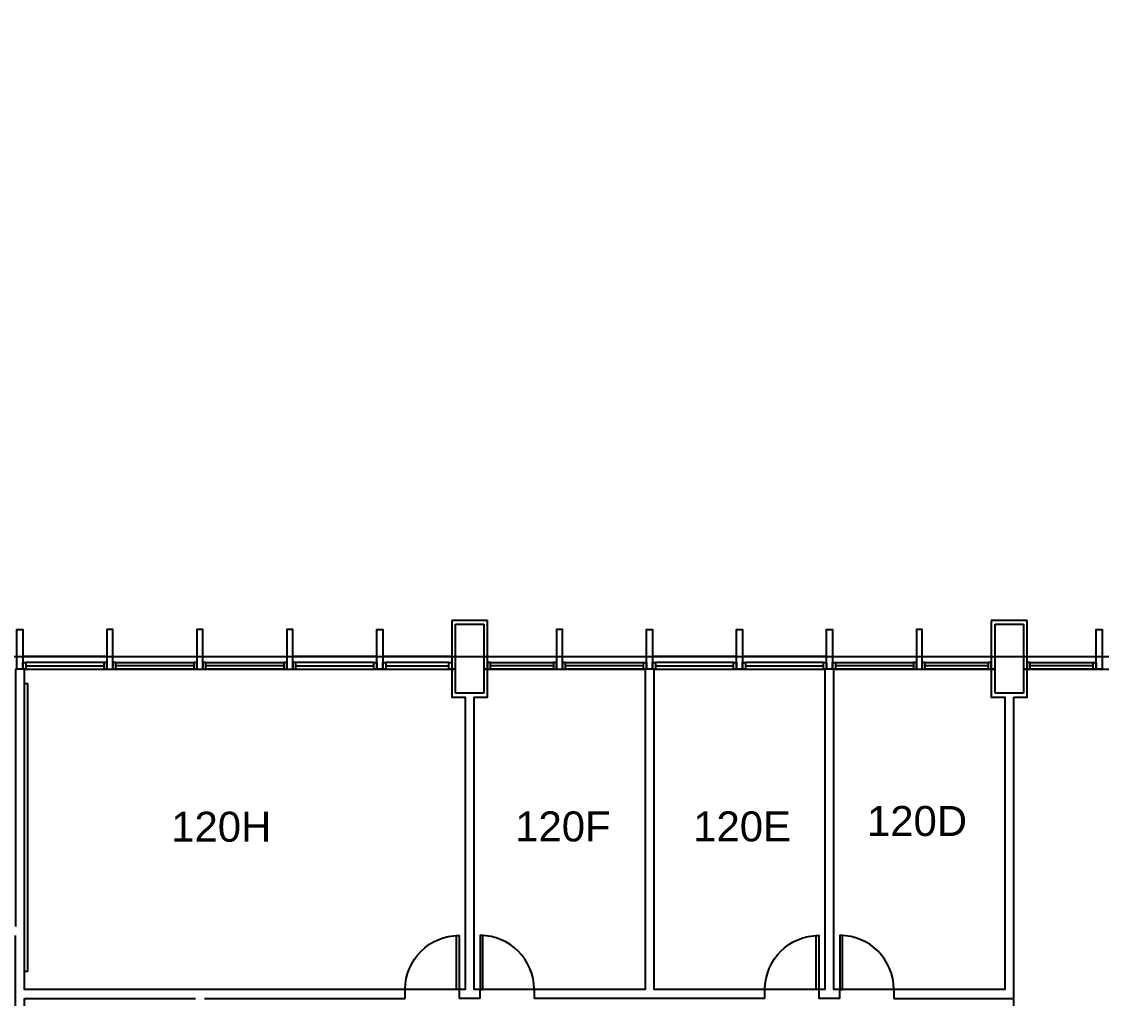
# Model space of a CAD drawing. Header units: inches. Extents: x -60 to 4824, y -1448 to 1233.
# Drawn here: x 2680 to 3400, y 582 to 1233 of the extents above; entities that cross this region are included whole.
import ezdxf

# ---------------------------------------------------------------- set-up
doc = ezdxf.new("R2010")
doc.units = ezdxf.units.IN
doc.header["$LTSCALE"] = 96
doc.header["$MEASUREMENT"] = 0
doc.layers.add('A-Anno-Note', color=3, linetype='Continuous', lineweight=25)
doc.layers.add('A-FLOR-CASE', color=3, linetype='Continuous', lineweight=25)
for name, color, linetype in [('A-DOOR', 4, 'Continuous'), ('A-GLAZ', 3, 'Continuous'), ('A-WALL', 5, 'Continuous'), ('A-WALL-JAMB', 6, 'Continuous'), ('POLYGONS', 1, 'Continuous')]:
    doc.layers.add(name, color=color, linetype=linetype)
doc.styles.get("Standard").update_dxf_attribs({"font": 'arial.ttf'})

# ---------------------------------------------------------------- blocks, each defined once
blk = doc.blocks.new('*U498')
at = {"linetype": 'ByBlock', "lineweight": -2}
for p, q in [((201, 0), (6, 0)), ((0, -6), (201, -6))]:
    blk.add_line(p, q, dxfattribs=at)
at = {"lineweight": -2}
for p, q in [((201, 0), (6, 0)), ((0, -6), (201, -6))]:
    blk.add_line(p, q, dxfattribs=at)
blk = doc.blocks.new('*U499')
at = {"linetype": 'ByBlock', "lineweight": -2}
for p, q in [((219.5, 0), (6, 0)), ((219.5, -6), (219.5, 0)), ((6, -6), (219.5, -6))]:
    blk.add_line(p, q, dxfattribs=at)
at = {"lineweight": -2}
for p, q in [((219.5, 0), (6, 0)), ((219.5, -6), (219.5, 0)), ((6, -6), (219.5, -6))]:
    blk.add_line(p, q, dxfattribs=at)
blk = doc.blocks.new('*U500')
at = {"linetype": 'ByBlock', "lineweight": -2}
for p, q in [((219.5, 0), (6, 0)), ((219.5, -6), (219.5, 0)), ((6, -6), (219.5, -6))]:
    blk.add_line(p, q, dxfattribs=at)
at = {"lineweight": -2}
for p, q in [((219.5, 0), (6, 0)), ((219.5, -6), (219.5, 0)), ((6, -6), (219.5, -6))]:
    blk.add_line(p, q, dxfattribs=at)
blk = doc.blocks.new('*U501')
at = {"linetype": 'ByBlock', "lineweight": -2}
for p, q in [((201, 0), (6, 0)), ((6, -6), (201, -6))]:
    blk.add_line(p, q, dxfattribs=at)
at = {"lineweight": -2}
for p, q in [((201, 0), (6, 0)), ((6, -6), (201, -6))]:
    blk.add_line(p, q, dxfattribs=at)
blk = doc.blocks.new('*U508')
at = {"linetype": 'ByBlock', "lineweight": -2}
for p, q in [((74, 0), (-6, 0)), ((0, -6), (74, -6)), ((74, -6), (74, 0)), ((110, 0), (110, -6)), ((110, 0), (124, 0)), ((110, -6), (114, -6)), ((120, -6), (124, -6)), ((124, -6), (124, 0)), ((160, 0), (160, -6)), ((160, 0), (314, 0)), ((160, -6), (234, -6)), ((240, -6), (314, -6)), ((314, -6), (314, 0)), ((350, 0), (350, -6)), ((350, 0), (364, 0)), ((350, -6), (354, -6)), ((360, -6), (364, -6)), ((364, -6), (364, 0)), ((400, 0), (400, -6)), ((534, 0), (400, 0)), ((400, -6), (654, -6)), ((654, 0), (540, 0))]:
    blk.add_line(p, q, dxfattribs=at)
at = {"lineweight": -2}
for p, q in [((74, 0), (-6, 0)), ((0, -6), (74, -6)), ((74, -6), (74, 0)), ((110, 0), (110, -6)), ((110, 0), (124, 0)), ((110, -6), (114, -6)), ((120, -6), (124, -6)), ((124, -6), (124, 0)), ((160, 0), (160, -6)), ((160, 0), (314, 0)), ((160, -6), (234, -6)), ((240, -6), (314, -6)), ((314, -6), (314, 0)), ((350, 0), (350, -6)), ((350, 0), (364, 0)), ((350, -6), (354, -6)), ((360, -6), (364, -6)), ((364, -6), (364, 0)), ((400, 0), (400, -6)), ((534, 0), (400, 0)), ((400, -6), (654, -6)), ((654, 0), (540, 0))]:
    blk.add_line(p, q, dxfattribs=at)
blk = doc.blocks.new('*U359')
at = {"linetype": 'ByBlock', "lineweight": -2}
for p, q in [((122, 0), (6, 0)), ((128, 0), (254, 0)), ((260, 0), (405, 0)), ((423, 0), (411, 0)), ((429, 0), (492, 0)), ((498, 0), (624, 0)), ((801.5, 0), (630, 0)), ((801.5, -6), (801.5, 0)), ((6, -6), (133, -6)), ((139, -6), (283.5, -6)), ((289.5, -6), (383, -6)), ((389, -6), (423, -6)), ((423, -6), (482.5, -6)), ((488.5, -6), (582, -6)), ((588, -6), (801.5, -6))]:
    blk.add_line(p, q, dxfattribs=at)
at = {"lineweight": -2}
for p, q in [((122, 0), (6, 0)), ((128, 0), (254, 0)), ((260, 0), (405, 0)), ((423, 0), (411, 0)), ((429, 0), (492, 0)), ((498, 0), (624, 0)), ((801.5, 0), (630, 0)), ((801.5, -6), (801.5, 0)), ((6, -6), (133, -6)), ((139, -6), (283.5, -6)), ((289.5, -6), (383, -6)), ((389, -6), (423, -6)), ((423, -6), (482.5, -6)), ((488.5, -6), (582, -6)), ((588, -6), (801.5, -6))]:
    blk.add_line(p, q, dxfattribs=at)
blk = doc.blocks.new('*U444')
at = {"linetype": 'ByBlock', "lineweight": -2}
for p, q in [((17.25, 0), (-1.25, 0)), ((17.25, -2.5), (17.25, 0)), ((1.25, -2.5), (17.25, -2.5))]:
    blk.add_line(p, q, dxfattribs=at)
at = {"lineweight": -2}
for p, q in [((17.25, 0), (-1.25, 0)), ((17.25, -2.5), (17.25, 0)), ((1.25, -2.5), (17.25, -2.5))]:
    blk.add_line(p, q, dxfattribs=at)
blk = doc.blocks.new('*U445')
at = {"linetype": 'ByBlock', "lineweight": -2}
for p, q in [((0, 0), (0, -2.5)), ((32.5, 0), (0, 0)), ((0, -2.5), (30, -2.5))]:
    blk.add_line(p, q, dxfattribs=at)
at = {"lineweight": -2}
for p, q in [((0, 0), (0, -2.5)), ((32.5, 0), (0, 0)), ((0, -2.5), (30, -2.5))]:
    blk.add_line(p, q, dxfattribs=at)
blk = doc.blocks.new('*U446')
at = {"linetype": 'ByBlock', "lineweight": -2}
for p, q in [((17.25, 0), (1.25, 0)), ((17.25, -2.5), (17.25, 0)), ((-1.25, -2.5), (17.25, -2.5))]:
    blk.add_line(p, q, dxfattribs=at)
at = {"lineweight": -2}
for p, q in [((17.25, 0), (1.25, 0)), ((17.25, -2.5), (17.25, 0)), ((-1.25, -2.5), (17.25, -2.5))]:
    blk.add_line(p, q, dxfattribs=at)
blk = doc.blocks.new('*U218')
at = {"linetype": 'ByBlock', "lineweight": -2}
for p, q in [((0, 0), (0, -2.5)), ((30, 0), (0, 0)), ((0, -2.5), (32.5, -2.5))]:
    blk.add_line(p, q, dxfattribs=at)
at = {"lineweight": -2}
for p, q in [((0, 0), (0, -2.5)), ((30, 0), (0, 0)), ((0, -2.5), (32.5, -2.5))]:
    blk.add_line(p, q, dxfattribs=at)
blk = doc.blocks.new('*U219')
at = {"linetype": 'ByBlock', "lineweight": -2}
for p, q in [((6.5, 1.25), (-2.5, 1.25)), ((21.5, 1.25), (12.5, 1.25)), ((0, -1.25), (19, -1.25))]:
    blk.add_line(p, q, dxfattribs=at)
at = {"lineweight": -2}
for p, q in [((6.5, 1.25), (-2.5, 1.25)), ((21.5, 1.25), (12.5, 1.25)), ((0, -1.25), (19, -1.25))]:
    blk.add_line(p, q, dxfattribs=at)
blk = doc.blocks.new('*U220')
at = {"linetype": 'ByBlock', "lineweight": -2}
for p, q in [((19, 1.25), (0, 1.25)), ((-2.5, -1.25), (21.5, -1.25))]:
    blk.add_line(p, q, dxfattribs=at)
at = {"lineweight": -2}
for p, q in [((19, 1.25), (0, 1.25)), ((-2.5, -1.25), (21.5, -1.25))]:
    blk.add_line(p, q, dxfattribs=at)
blk = doc.blocks.new('*U221')
at = {"linetype": 'ByBlock', "lineweight": -2}
for p, q in [((17.25, 0), (-1.25, 0)), ((17.25, -2.5), (17.25, 0)), ((1.25, -2.5), (17.25, -2.5))]:
    blk.add_line(p, q, dxfattribs=at)
at = {"lineweight": -2}
for p, q in [((17.25, 0), (-1.25, 0)), ((17.25, -2.5), (17.25, 0)), ((1.25, -2.5), (17.25, -2.5))]:
    blk.add_line(p, q, dxfattribs=at)
blk = doc.blocks.new('*U222')
at = {"linetype": 'ByBlock', "lineweight": -2}
for p, q in [((0, 0), (0, -2.5)), ((32.5, 0), (0, 0)), ((0, -2.5), (30, -2.5))]:
    blk.add_line(p, q, dxfattribs=at)
at = {"lineweight": -2}
for p, q in [((0, 0), (0, -2.5)), ((32.5, 0), (0, 0)), ((0, -2.5), (30, -2.5))]:
    blk.add_line(p, q, dxfattribs=at)
blk = doc.blocks.new('*U223')
at = {"linetype": 'ByBlock', "lineweight": -2}
for p, q in [((-1.25, -2.5), (17.25, -2.5)), ((17.25, 0), (1.25, 0)), ((17.25, -2.5), (17.25, 0))]:
    blk.add_line(p, q, dxfattribs=at)
at = {"lineweight": -2}
for p, q in [((-1.25, -2.5), (17.25, -2.5)), ((17.25, 0), (1.25, 0)), ((17.25, -2.5), (17.25, 0))]:
    blk.add_line(p, q, dxfattribs=at)
blk = doc.blocks.new('*U224')
at = {"linetype": 'ByBlock', "lineweight": -2}
for p, q in [((0, 0), (0, -2.5)), ((30, 0), (0, 0)), ((0, -2.5), (32.5, -2.5))]:
    blk.add_line(p, q, dxfattribs=at)
at = {"lineweight": -2}
for p, q in [((0, 0), (0, -2.5)), ((30, 0), (0, 0)), ((0, -2.5), (32.5, -2.5))]:
    blk.add_line(p, q, dxfattribs=at)
blk = doc.blocks.new('*U225')
at = {"linetype": 'ByBlock', "lineweight": -2}
for p, q in [((6.5, 1.25), (-2.5, 1.25)), ((21.5, 1.25), (12.5, 1.25)), ((0, -1.25), (19, -1.25))]:
    blk.add_line(p, q, dxfattribs=at)
at = {"lineweight": -2}
for p, q in [((6.5, 1.25), (-2.5, 1.25)), ((21.5, 1.25), (12.5, 1.25)), ((0, -1.25), (19, -1.25))]:
    blk.add_line(p, q, dxfattribs=at)
blk = doc.blocks.new('*U226')
at = {"linetype": 'ByBlock', "lineweight": -2}
for p, q in [((19, 1.25), (0, 1.25)), ((-2.5, -1.25), (21.5, -1.25))]:
    blk.add_line(p, q, dxfattribs=at)
at = {"lineweight": -2}
for p, q in [((19, 1.25), (0, 1.25)), ((-2.5, -1.25), (21.5, -1.25))]:
    blk.add_line(p, q, dxfattribs=at)

msp = doc.modelspace()

# ---------------------------------------------------------------- linework, layer by layer
at = {"layer": 'A-DOOR', "linetype": 'ByBlock', "lineweight": -2}
for points in [[(2972, 588), (2970.25, 588), (2970.25, 624), (2972, 624)], [(2986, 588), (2987.75, 588), (2987.75, 624), (2986, 624)], [(3212, 588), (3210.25, 588), (3210.25, 624), (3212, 624)], [(3226, 588), (3227.75, 588), (3227.75, 624), (3226, 624)]]:
    msp.add_lwpolyline(points, close=True, dxfattribs=at)
at = {"layer": 'A-DOOR', "linetype": 'ByBlock', "lineweight": -2, "extrusion": (0, 0, -1)}
for centre in [(-2972, 588), (-3212, 588)]:
    msp.add_arc(centre, 36, 0, 90, dxfattribs=at)
at = {"layer": 'A-DOOR', "linetype": 'ByBlock', "lineweight": -2}
for centre in [(2986, 588), (3226, 588)]:
    msp.add_arc(centre, 36, 0, 90, dxfattribs=at)
at = {"layer": 'A-FLOR-CASE'}
msp.add_lwpolyline([(2682, 792), (2684, 792), (2684, 600), (2682, 600)], close=True, dxfattribs=at)
at = {"layer": 'A-GLAZ'}
for p, q in [((2736.99, 810), (2680.99, 810)), ((2740.99, 810), (2796.99, 810)), ((2800.99, 810), (2856.99, 810)), ((2916.99, 810), (2860.99, 810)), ((2967, 810), (2920.99, 810)), ((2991, 810), (3037.01, 810)), ((3041.01, 810), (3097.01, 810)), ((3157.01, 810), (3101.01, 810)), ((3217.01, 810), (3161.01, 810)), ((3221.01, 810), (3277.01, 810)), ((3281.01, 810), (3327, 810)), ((3351, 810), (3397.01, 810)), ((2734.99, 806), (2682.99, 806)), ((2682.99, 803.75), (2734.99, 803.75)), ((2682.99, 801.5), (2734.99, 801.5)), ((2742.99, 806), (2794.99, 806)), ((2794.99, 803.75), (2742.99, 803.75)), ((2794.99, 801.5), (2742.99, 801.5)), ((2802.99, 806), (2854.99, 806)), ((2854.99, 803.75), (2802.99, 803.75)), ((2854.99, 801.5), (2802.99, 801.5)), ((2914.99, 806), (2862.99, 806)), ((2862.99, 803.75), (2914.99, 803.75)), ((2862.99, 801.5), (2914.99, 801.5)), ((2965, 806), (2922.99, 806)), ((2922.99, 803.75), (2965, 803.75)), ((2922.99, 801.5), (2965, 801.5)), ((2993, 806), (3035.01, 806)), ((3035.01, 803.75), (2993, 803.75)), ((3035.01, 801.5), (2993, 801.5)), ((3043.01, 806), (3095.01, 806)), ((3095.01, 803.75), (3043.01, 803.75)), ((3095.01, 801.5), (3043.01, 801.5)), ((3155.01, 806), (3103.01, 806)), ((3103.01, 803.75), (3155.01, 803.75)), ((3103.01, 801.5), (3155.01, 801.5)), ((3215.01, 806), (3163.01, 806)), ((3163.01, 803.75), (3215.01, 803.75)), ((3163.01, 801.5), (3215.01, 801.5)), ((3223.01, 806), (3275.01, 806)), ((3275.01, 803.75), (3223.01, 803.75)), ((3275.01, 801.5), (3223.01, 801.5)), ((3283.01, 806), (3325, 806)), ((3325, 803.75), (3283.01, 803.75)), ((3325, 801.5), (3283.01, 801.5)), ((3353, 806), (3395.01, 806)), ((3395.01, 803.75), (3353, 803.75)), ((3395.01, 801.5), (3353, 801.5))]:
    msp.add_line(p, q, dxfattribs=at)
at = {"layer": 'A-WALL-JAMB'}
for points in [[(2680.99, 801.5), (2676.99, 801.5), (2676.99, 828), (2680.99, 828)], [(2736.99, 801.5), (2740.99, 801.5), (2740.99, 828), (2736.99, 828)], [(2796.99, 801.5), (2800.99, 801.5), (2800.99, 828), (2796.99, 828)], [(2856.99, 801.5), (2860.99, 801.5), (2860.99, 828), (2856.99, 828)], [(2920.99, 801.5), (2916.99, 801.5), (2916.99, 828), (2920.99, 828)], [(3037.01, 801.5), (3041.01, 801.5), (3041.01, 828), (3037.01, 828)], [(3101.01, 801.5), (3097.01, 801.5), (3097.01, 828), (3101.01, 828)], [(3161.01, 801.5), (3157.01, 801.5), (3157.01, 828), (3161.01, 828)], [(3221.01, 801.5), (3217.01, 801.5), (3217.01, 828), (3221.01, 828)], [(3277.01, 801.5), (3281.01, 801.5), (3281.01, 828), (3277.01, 828)], [(3401.01, 801.5), (3397.01, 801.5), (3397.01, 828), (3401.01, 828)], [(2680.99, 801.5), (2680.99, 806), (2682.99, 806), (2682.99, 801.5)], [(2736.99, 801.5), (2736.99, 806), (2734.99, 806), (2734.99, 801.5)], [(2742.99, 801.5), (2742.99, 806), (2740.99, 806), (2740.99, 801.5)], [(2796.99, 801.5), (2796.99, 806), (2794.99, 806), (2794.99, 801.5)], [(2802.99, 801.5), (2802.99, 806), (2800.99, 806), (2800.99, 801.5)], [(2856.99, 801.5), (2856.99, 806), (2854.99, 806), (2854.99, 801.5)], [(2862.99, 801.5), (2862.99, 806), (2860.99, 806), (2860.99, 801.5)], [(2914.99, 801.5), (2914.99, 806), (2916.99, 806), (2916.99, 801.5)], [(2920.99, 801.5), (2920.99, 806), (2922.99, 806), (2922.99, 801.5)], [(2965, 801.5), (2965, 806), (2967, 806), (2967, 801.5)], [(2993, 801.5), (2993, 806), (2991, 806), (2991, 801.5)], [(3037.01, 801.5), (3037.01, 806), (3035.01, 806), (3035.01, 801.5)], [(3043.01, 801.5), (3043.01, 806), (3041.01, 806), (3041.01, 801.5)], [(3095.01, 801.5), (3095.01, 806), (3097.01, 806), (3097.01, 801.5)], [(3101.01, 801.5), (3101.01, 806), (3103.01, 806), (3103.01, 801.5)], [(3155.01, 801.5), (3155.01, 806), (3157.01, 806), (3157.01, 801.5)], [(3161.01, 801.5), (3161.01, 806), (3163.01, 806), (3163.01, 801.5)], [(3215.01, 801.5), (3215.01, 806), (3217.01, 806), (3217.01, 801.5)], [(3221.01, 801.5), (3221.01, 806), (3223.01, 806), (3223.01, 801.5)], [(3277.01, 801.5), (3277.01, 806), (3275.01, 806), (3275.01, 801.5)], [(3283.01, 801.5), (3283.01, 806), (3281.01, 806), (3281.01, 801.5)], [(3327, 801.5), (3327, 806), (3325, 806), (3325, 801.5)], [(3353, 801.5), (3353, 806), (3351, 806), (3351, 801.5)], [(3395.01, 801.5), (3395.01, 806), (3397.01, 806), (3397.01, 801.5)]]:
    msp.add_lwpolyline(points, close=True, dxfattribs=at)
at = {"layer": 'POLYGONS'}
msp.add_lwpolyline([(2290, 810), (3608, 810), (3608, 886), (3583.5, 886), (3583.5, 1233.5), (3782.25, 1233.5), (3782.25, 1209), (3838, 1209), (3838, 810), (4764, 810), (4764, 664), (4788, 664), (4788, -70), (4764, -70), (4764, -216), (3810, -216), (3810, -201), (3573.32, -201), (3551.22, -400), (3569.26, -402.01), (3565.14, -437.77, 0.228247), (646.6, -1448.21)], format="xyb", dxfattribs=at)
at = {"layer": 'POLYGONS', "elevation": 0}
for points in [[(2681.99, 801.5), (2967, 801.5), (2967, 783), (2976, 783), (2976, 588), (2682, 588)], [(2991, 801.5), (3096.01, 801.5), (3096, 588), (2982, 588), (2982, 783), (2991, 783)], [(3102.01, 801.5), (3216, 801.5), (3216, 588), (3102.01, 588)], [(3222.01, 801.5), (3327, 801.5), (3327, 783), (3336, 783), (3336, 588), (3222, 588)]]:
    msp.add_lwpolyline(points, close=True, dxfattribs=at)
at = {"layer": 'POLYGONS'}
msp.add_lwpolyline([(3342, 783), (3351, 783), (3351, 801.5), (3675, 801.5), (3675, 783), (3696, 783), (3696, 522), (3402, 522), (3402, 333), (3342, 333)], close=True, dxfattribs=at)

# ---------------------------------------------------------------- block references
at = {"layer": 'A-WALL'}
for name, p, rotation in [('*U445', (2967, 801.5), 90), ('*U220', (2988.5, 832.75), 180.0000000003453), ('*U218', (2988.5, 801.5), 90), ('*U222', (3327, 801.5), 90), ('*U226', (3348.5, 832.75), 180.0000000003453), ('*U224', (3348.5, 801.5), 90), ('*U359', (2676, 0), 90), ('*U444', (2967, 784.25), 90), ('*U446', (2988.5, 784.25), 90), ('*U500', (3096, 582), 90), ('*U499', (3216, 582), 90), ('*U221', (3327, 784.25), 90), ('*U223', (3348.5, 784.25), 90), ('*U219', (2988.5, 784.25), 180.0000000005797), ('*U225', (3348.5, 784.25), 180.0000000005797), ('*U501', (2976, 582), 90), ('*U498', (3336, 582), 90), ('*U508', (3336, 582), 180)]:
    msp.add_blockref(name, p, dxfattribs=dict(at, rotation=rotation))

# ---------------------------------------------------------------- texts
at = {"layer": 'A-Anno-Note', "char_height": 20, "attachment_point": 1}
for s, insert in [('{\\fArial|b0|i0|c0|p34;120H}', (2779.88, 706.51)), ('{\\fArial|b0|i0|c0|p34;120F}', (3009.38, 706.71)), ('{\\fArial|b0|i0|c0|p34;120E}', (3128.13, 706.71)), ('{\\fArial|b0|i0|c0|p34;120D}', (3244.07, 710.33))]:
    msp.add_mtext(s, dxfattribs=dict(at, insert=insert))

doc.saveas('drawing.dxf')
